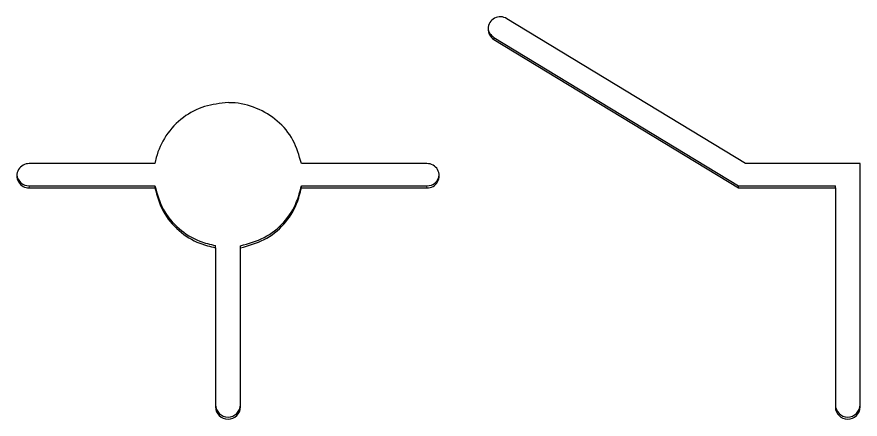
# Model space of a CAD drawing. Header units: millimetres. Extents: x 15 to 1184, y 5 to 836.
# Drawn here: x 607.381 to 608.742, y 652.522 to 653.173 of the extents above; entities that cross this region are included whole.
import ezdxf

# ---------------------------------------------------------------- set-up
doc = ezdxf.new("R2010")
doc.units = ezdxf.units.MM

msp = doc.modelspace()

# ---------------------------------------------------------------- linework, layer by layer
at = {"color": 7, "linetype": 'Continuous', "lineweight": 25}
for p, q in [((608.5573, 652.9354), (608.1723, 653.1695)), ((608.1513, 653.1394), (608.546, 652.8995)), ((608.1513, 653.1359), (608.546, 652.896)), ((607.6041, 652.9354), (607.4013, 652.9354)), ((608.0432, 652.9354), (607.8406, 652.9354)), ((608.7424, 652.9354), (608.5573, 652.9354)), ((608.7424, 652.5421), (608.7424, 652.9354)), ((607.4013, 652.8995), (607.6041, 652.8995)), ((607.6041, 652.8995), (607.6041, 652.896)), ((607.8406, 652.8995), (608.0432, 652.8995)), ((607.8406, 652.896), (607.8406, 652.8995)), ((608.546, 652.896), (608.546, 652.8995)), ((608.546, 652.8995), (608.7024, 652.8995)), ((608.7024, 652.896), (608.7024, 652.8995)), ((607.4013, 652.896), (607.6041, 652.896)), ((607.8406, 652.896), (608.0432, 652.896)), ((608.546, 652.896), (608.7024, 652.896)), ((608.7024, 652.896), (608.7024, 652.5421)), ((607.7022, 652.7993), (607.7022, 652.8028)), ((607.7022, 652.7993), (607.7022, 652.5421)), ((607.7422, 652.7992), (607.7422, 652.8027)), ((607.7422, 652.5421), (607.7422, 652.7992))]:
    msp.add_line(p, q, dxfattribs=at)
at = {"color": 8, "linetype": 'Continuous', "lineweight": 18}
for p, q in [((608.1513, 653.1359), (608.1513, 653.1394)), ((607.4013, 652.896), (607.4013, 652.8995)), ((608.0432, 652.896), (608.0432, 652.8995))]:
    msp.add_line(p, q, dxfattribs=at)
at = {"color": 7, "linetype": 'Continuous', "lineweight": 25}
for centre, radius, start, end in [((608.1617, 653.1528), 0.0198, 57.6001, 238.2333), ((608.1614, 653.1562), 0.0196, 185.2323, 238.9206), ((607.4011, 652.9157), 0.0197, 89.2948, 270.7052), ((608.0434, 652.9157), 0.0197, 269.2951, 90.7049), ((607.4012, 652.9193), 0.0199, 185.5223, 270.4089), ((608.0433, 652.9193), 0.0199, 269.5916, 354.4772), ((607.7222, 652.5458), 0.02, 180.7064, 359.2936), ((608.7224, 652.5458), 0.02, 180.7054, 359.2946), ((607.7222, 652.5424), 0.02, 180.7071, 359.2929), ((608.7224, 652.5424), 0.02, 180.7061, 359.2939)]:
    msp.add_arc(centre, radius, start, end, dxfattribs=at)
for points, knots in [([(607.7224, 653.0339), (607.7095, 653.0326), (607.6838, 653.03), (607.6481, 653.0111), (607.6206, 652.9821), (607.6081, 652.9543), (607.6048, 652.9386), (607.6041, 652.9354)], [0, 0, 0, 0, 0.230046, 0.459647, 0.707898, 0.940403, 1, 1, 1, 1]), ([(607.8406, 652.9354), (607.8369, 652.9483), (607.8296, 652.9742), (607.8034, 653.0057), (607.7686, 653.0267), (607.74, 653.0336), (607.7244, 653.0338), (607.7224, 653.0339)], [0, 0, 0, 0, 0.242247, 0.484708, 0.720175, 0.963752, 1, 1, 1, 1]), ([(607.6041, 652.8995), (607.6078, 652.8865), (607.6151, 652.8606), (607.6414, 652.8292), (607.672, 652.8101), (607.6935, 652.8049), (607.7022, 652.8028)], [0, 0, 0, 0, 0.275468, 0.55119, 0.818792, 1, 1, 1, 1]), ([(607.7422, 652.8027), (607.7553, 652.8063), (607.7816, 652.8134), (607.8135, 652.8392), (607.8331, 652.8695), (607.8384, 652.8908), (607.8406, 652.8995)], [0, 0, 0, 0, 0.274721, 0.549683, 0.816699, 1, 1, 1, 1]), ([(607.6041, 652.896), (607.6078, 652.883), (607.6151, 652.8571), (607.6414, 652.8258), (607.672, 652.8067), (607.6935, 652.8014), (607.7022, 652.7993)], [0, 0, 0, 0, 0.2754688, 0.5511888, 0.8187929, 1, 1, 1, 1]), ([(607.7422, 652.7992), (607.7553, 652.8028), (607.7816, 652.81), (607.8135, 652.8358), (607.8331, 652.8661), (607.8384, 652.8873), (607.8406, 652.896)], [0, 0, 0, 0, 0.274723, 0.549685, 0.816699, 1, 1, 1, 1])]:
    msp.add_open_spline(points, degree=3, knots=knots, dxfattribs=at)

doc.saveas('drawing.dxf')
